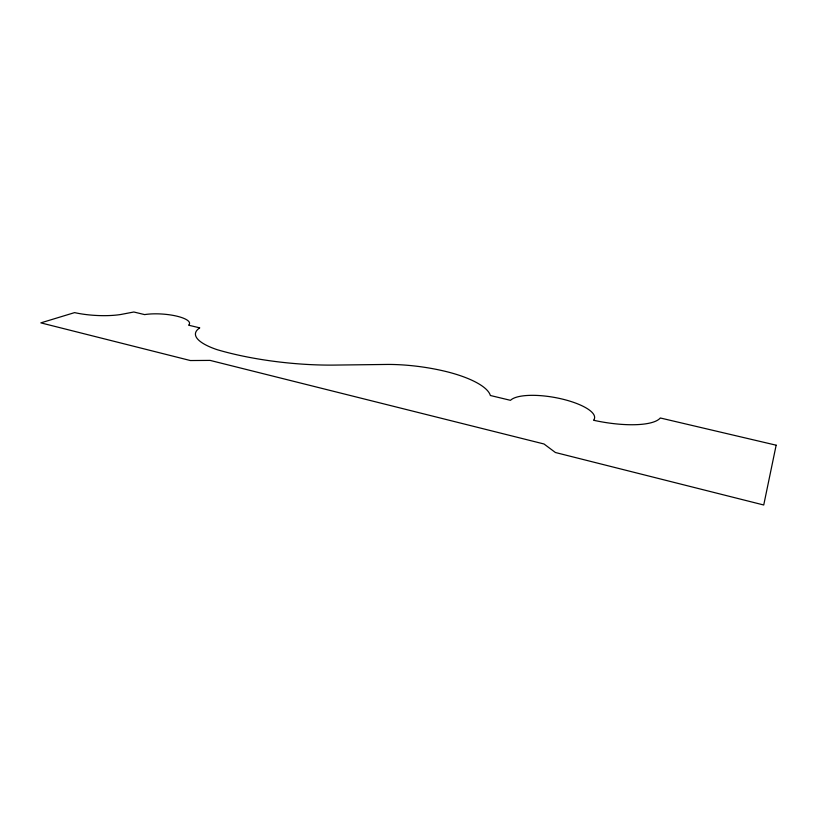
<?xml version="1.0" encoding="UTF-8"?>
<svg xmlns="http://www.w3.org/2000/svg" width="817" height="817" viewBox="0 0 817 817"><rect width="100%" height="100%" fill="white"/><g stroke="black" fill="none" stroke-linecap="round" stroke-linejoin="round"><path stroke-width="1.23" d="M776.15 445.194L763.732 504.998L555.407 452.506L543.989 443.978L210.092 360.399L190.371 360.542L40.85 322.868L74.592 312.615A39.063 10.049 3.4 0 0 120.804 314.494L133.835 312.002L144.629 314.606A27.441 7.414 4.1 0 1 176.962 316.199A27.441 7.414 4.1 0 1 188.594 325.186L199.787 327.872A64.4 18.178 5.4 0 0 217.087 349.666A123.806 33.538 5.9 0 0 336.89 365.056L388.116 364.433A81.884 25.603 7.9 0 1 446.991 371.755A70.242 21.753 7.9 0 1 490.353 395.499L510.502 400.33A43.413 13.358 10.1 0 1 562.157 399.043A43.413 13.358 10.1 0 1 593.551 420.255A59.845 17.525 10.7 0 0 660.279 417.977L776.15 445.194"/></g></svg>
